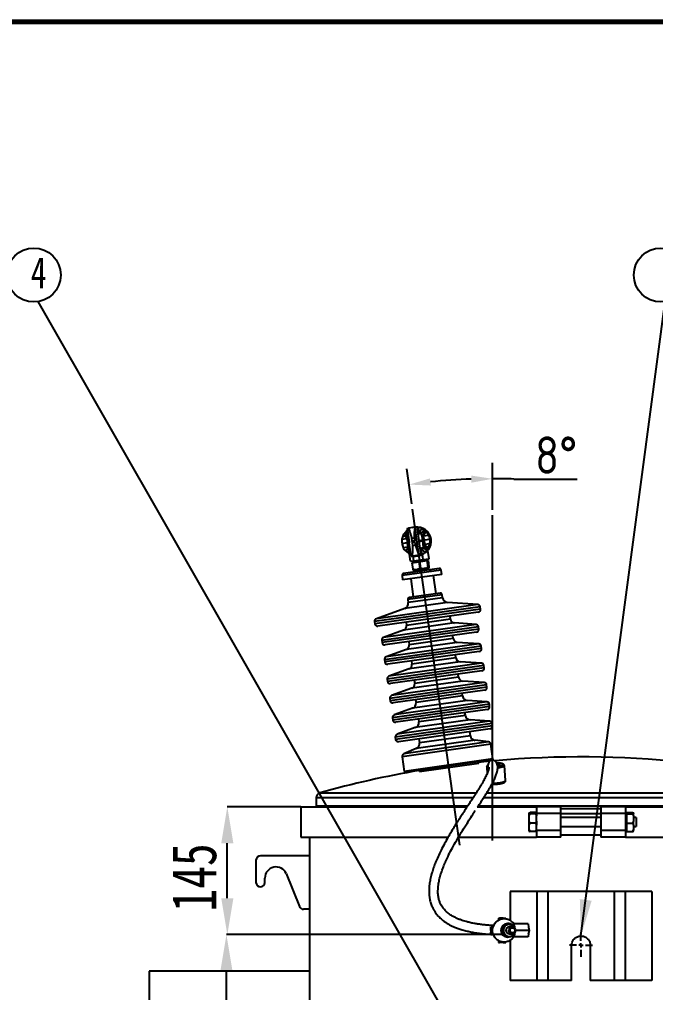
# Model space of a CAD drawing. Header units: millimetres. Extents: x 118006 to 124636, y -130611 to -125922.
# Drawn here: x 120884 to 121599, y -127170 to -126077 of the extents above; entities that cross this region are included whole.
import ezdxf

# ---------------------------------------------------------------- set-up
doc = ezdxf.new("R2010")
doc.units = ezdxf.units.MM
doc.header["$LTSCALE"] = 13
doc.linetypes.add('CENTERX2', pattern=[101.6, 63.5, -12.7, 12.7, -12.7])
for name, color, linetype in [('1', 4, 'Continuous'), ('中心符号线', 7, 'CENTERX2'), ('中心线', 1, 'CENTERX2'), ('几何体', 7, 'Continuous'), ('尺寸', 3, 'Continuous'), ('注释', 2, 'Continuous'), ('草图直线', 1, 'Continuous')]:
    doc.layers.add(name, color=color, linetype=linetype)
doc.layers.add('AM_5', color=3, linetype='Continuous', lineweight=25)
doc.styles.add('SLDTEXTSTYLE0', font='hyswlongfangsong.ttf')
doc.styles.get("Standard").update_dxf_attribs({"font": 'gbenor.shx', "bigfont": 'gbcbig.shx'})
doc.dimstyles.new('SLDDIMSTYLE0', dxfattribs={"dimtxt": 50, "dimasz": 40.8, "dimexe": 0, "dimexo": 0.0625, "dimgap": 12.5, "dimtad": 2, "dimdec": 0, "dimrnd": 1e-09, "dimzin": 12, "dimdsep": 46, "dimtxsty": 'SLDTEXTSTYLE0', "dimsah": 1, "dimcen": 0.09, "dimadec": 0, "dimazin": 3, "dimtfac": 1, "dimtdec": 0, "dimtmove": 0, "dimatfit": 0, "dimfxl": 1, "dimfrac": 2, "dimtolj": 1, "dimtzin": 12, "dimarcsym": 0})
doc.dimstyles.new('SLDDIMSTYLE1', dxfattribs={"dimtxt": 50, "dimasz": 40.8, "dimexe": 0, "dimexo": 0.0625, "dimgap": 12.5, "dimtad": 2, "dimdec": 0, "dimrnd": 1e-09, "dimzin": 12, "dimdsep": 46, "dimtxsty": 'SLDTEXTSTYLE0', "dimsah": 1, "dimcen": 0.09, "dimadec": 0, "dimazin": 3, "dimtfac": 1, "dimtdec": 0, "dimtofl": 0, "dimtmove": 0, "dimatfit": 3, "dimfxl": 1, "dimfrac": 2, "dimtolj": 1, "dimtzin": 12, "dimarcsym": 0})
doc.dimstyles.new('SLDDIMSTYLE2', dxfattribs={"dimtxt": 0.18, "dimasz": 40.8, "dimexe": 0, "dimexo": 0.0625, "dimgap": 0, "dimtad": 0, "dimtih": 1, "dimtoh": 1, "dimdec": 0, "dimrnd": 1e-09, "dimzin": 0, "dimdsep": 46, "dimtxsty": 'Standard', "dimsah": 1, "dimcen": 0.09, "dimadec": 0, "dimazin": 0, "dimtfac": 40.8, "dimtdec": 0, "dimtofl": 0, "dimtmove": 0, "dimatfit": 3, "dimfxl": 1, "dimfrac": 2, "dimtolj": 1, "dimtzin": 0, "dimarcsym": 0})
doc.dimstyles.new('副本 1-15$2', dxfattribs={"dimtxt": 3.5, "dimasz": 2, "dimexe": 1.5, "dimexo": 0.5, "dimgap": 0.5, "dimtad": 1, "dimtoh": 1, "dimdec": 1, "dimdsep": 46, "dimtxsty": 'Standard', "dimcen": 2.5, "dimclrd": 3, "dimclre": 3, "dimclrt": 3, "dimadec": 0, "dimazin": 2, "dimtfac": 1, "dimtdec": 1, "dimtmove": 0, "dimatfit": 2, "dimfxl": 1, "dimarcsym": 0})

# ---------------------------------------------------------------- blocks, each defined once
blk = doc.blocks.new('*D36')
at = {"layer": 'Defpoints', "color": 0, "transparency": 16777216}
for p in [(121117.8, -126961.2), (121200.5, -126961.2), (121428.7, -127104.6)]:
    blk.add_point(p, dxfattribs=at)
at = {"layer": '尺寸', "color": 0, "lineweight": -2, "transparency": 16777216}
for p, q in [((121200.4, -126961.2), (121117.8, -126961.2)), ((121117.8, -127063.8), (121117.8, -127002)), ((121428.7, -127104.6), (121117.8, -127104.6))]:
    blk.add_line(p, q, dxfattribs=at)
at = {"layer": '尺寸', "color": 0, "transparency": 16777216}
for points in [[(121111, -127002), (121124.6, -127002), (121117.8, -126961.2)], [(121111, -127063.8), (121124.6, -127063.8), (121117.8, -127104.6)]]:
    blk.add_solid(points, dxfattribs=at)
at = {"layer": '尺寸', "color": 0, "transparency": 16777216, "insert": (121055.3, -127040.5), "char_height": 50, "attachment_point": 2, "rotation": 90, "style": 'SLDTEXTSTYLE0'}
blk.add_mtext('\\A1;145', dxfattribs=at)
blk = doc.blocks.new('*D37')
at = {"layer": 'Defpoints', "color": 0, "transparency": 16777216}
for p in [(121116.8, -127104.6), (121428.7, -127104.6), (121502, -127792.8)]:
    blk.add_point(p, dxfattribs=at)
at = {"layer": '尺寸', "color": 0, "lineweight": -2, "transparency": 16777216}
for p, q in [((121428.7, -127104.6), (121116.8, -127104.6)), ((121116.8, -127752), (121116.8, -127145.4)), ((121501.9, -127792.8), (121116.8, -127792.8))]:
    blk.add_line(p, q, dxfattribs=at)
at = {"layer": '尺寸', "color": 0, "transparency": 16777216}
for points in [[(121110, -127145.4), (121123.6, -127145.4), (121116.8, -127104.6)], [(121110, -127752), (121123.6, -127752), (121116.8, -127792.8)]]:
    blk.add_solid(points, dxfattribs=at)
at = {"layer": '尺寸', "color": 0, "transparency": 16777216, "insert": (121054.3, -127398.6), "char_height": 50, "attachment_point": 2, "rotation": 90, "style": 'SLDTEXTSTYLE0'}
blk.add_mtext('\\A1;730', dxfattribs=at)
blk = doc.blocks.new('SW_CENTERMARKSYMBOL_2')
at = {"layer": '中心符号线', "color": 0}
for p, q in [((0, 5), (0, 13)), ((-5, 0), (-13, 0)), ((0, 0), (-2.5, 0)), ((0, 0), (0, 2.5)), ((0, 0), (0, -2.5)), ((0, 0), (2.5, 0)), ((5, 0), (13, 0)), ((0, -5), (0, -13))]:
    blk.add_line(p, q, dxfattribs=at)
blk = doc.blocks.new('*D43')
at = {"layer": 'AM_5', "color": 3, "lineweight": -2, "transparency": 16777216}
for p, q in [((121415.8, -126627.9), (121415.8, -126574.9)), ((121325.1, -126621.2), (121319.5, -126581.6)), ((121439.7, -126593.3), (121510.7, -126593.3))]:
    blk.add_line(p, q, dxfattribs=at)
for start, end in [(92.0425, 95.9575), (87.9575, 90)]:
    blk.add_arc((121415.8, -127266.1), 673.3, start, end, dxfattribs=at)
at = {"layer": 'AM_5', "color": 3, "transparency": 16777216}
for points in [[(121346.4, -126600.5), (121345.4, -126592.5), (121322, -126599.4)], [(121391.7, -126589.3), (121391.8, -126597.3), (121415.8, -126592.9)]]:
    blk.add_solid(points, dxfattribs=at)
at = {"layer": 'Defpoints', "color": 0, "transparency": 16777216}
for p in [(121353.2, -126595.8), (121326, -126627.2), (121415.8, -126633.9), (121415.8, -126998.9), (121378.9, -127004.3)]:
    blk.add_point(p, dxfattribs=at)
at = {"layer": 'AM_5', "color": 3, "transparency": 16777216, "insert": (121487.2, -126566.3), "char_height": 42, "attachment_point": 5}
blk.add_mtext('8°', dxfattribs=at)

msp = doc.modelspace()

# ---------------------------------------------------------------- linework, layer by layer
at = {"layer": '1', "color": 0, "lineweight": 40, "const_width": 5.53}
msp.add_lwpolyline([(118416.24, -130437.24), (124478.52, -130437.24), (124478.52, -126079.97), (118416.24, -126079.97), (118416.24, -130437.24)], dxfattribs=at)
at = {"layer": '中心线'}
msp.add_line((121378.94, -127004.25), (121325.95, -126627.18), dxfattribs=at)
at = {"layer": '几何体'}
for p, q in [((121317.98, -126652.84), (121320.86, -126655.04)), ((121318.9, -126651.37), (121320.52, -126652.61)), ((121319.96, -126648.63), (121321.31, -126648.44)), ((121319.96, -126648.63), (121322.08, -126663.76)), ((121328.87, -126647.38), (121321.31, -126648.44)), ((121328.76, -126647.19), (121327.62, -126647.35)), ((121327.62, -126647.35), (121327.64, -126647.55)), ((121328.87, -126647.38), (121330.61, -126647.13)), ((121330.61, -126647.13), (121332.74, -126662.26)), ((121332.1, -126647.46), (121332.93, -126653.42)), ((121336.48, -126648.9), (121333.14, -126653.39)), ((121333.14, -126653.39), (121336.66, -126652.89)), ((121336.66, -126652.89), (121338.89, -126649.9)), ((121337.42, -126652.79), (121336.66, -126652.89)), ((121341.21, -126652.52), (121337.87, -126657.01)), ((121340.24, -126650.94), (121338.02, -126653.93)), ((121313.94, -126660.58), (121319.4, -126659.81)), ((121315.34, -126656.15), (121319.35, -126659.22)), ((121319.93, -126656.47), (121316.97, -126654.21)), ((121319.16, -126656.62), (121321.04, -126656.35)), ((121319.16, -126656.62), (121319.71, -126664.09)), ((121319.71, -126664.09), (121322.08, -126663.76)), ((121320.94, -126655.61), (121319.9, -126655.76)), ((121319.93, -126656.51), (121319.93, -126656.47)), ((121320.95, -126655.1), (121320.32, -126655.19)), ((121322.08, -126663.76), (121322.23, -126664.79)), ((121324.86, -126659.59), (121327.99, -126659.15)), ((121325.56, -126663.05), (121324.86, -126659.59)), ((121328.2, -126662.68), (121325.56, -126663.05)), ((121325.77, -126664.51), (121325.56, -126663.05)), ((121327.99, -126659.15), (121328.2, -126662.68)), ((121328.4, -126664.14), (121328.2, -126662.68)), ((121331.52, -126653.62), (121332.93, -126653.42)), ((121331.7, -126654.85), (121335.8, -126654.28)), ((121332.74, -126662.26), (121337.34, -126661.61)), ((121332.74, -126662.26), (121332.88, -126663.29)), ((121332.88, -126663.29), (121337.48, -126662.65)), ((121332.88, -126663.29), (121335.01, -126678.42)), ((121333.14, -126653.39), (121332.93, -126653.42)), ((121337.34, -126661.61), (121335.8, -126654.28)), ((121337.48, -126662.65), (121337.34, -126661.61)), ((121338.03, -126670.12), (121337.48, -126662.65)), ((121338.02, -126653.93), (121337.87, -126657.01)), ((121337.9, -126657.21), (121337.87, -126657.01)), ((121343.78, -126656.39), (121337.9, -126657.21)), ((121337.9, -126657.21), (121338.89, -126661.92)), ((121345.49, -126661), (121338.89, -126661.92)), ((121338.89, -126661.92), (121339.24, -126666.72)), ((121314.2, -126665.39), (121319.78, -126664.61)), ((121315.27, -126670.09), (121320.73, -126669.32)), ((121317.84, -126673.96), (121320.86, -126669.91)), ((121319.71, -126664.09), (121319.86, -126665.13)), ((121319.86, -126665.13), (121322.23, -126664.79)), ((121319.86, -126665.13), (121321.39, -126672.46)), ((121319.94, -126675.38), (121322.17, -126672.39)), ((121323.46, -126673.51), (121321.3, -126676.42)), ((121321.39, -126672.46), (121323.27, -126672.2)), ((121322.17, -126672.39), (121322.16, -126672.35)), ((121324.36, -126679.92), (121322.23, -126664.79)), ((121322.33, -126673.08), (121323.38, -126672.94)), ((121322.89, -126673.51), (121323.52, -126673.42)), ((121325.77, -126664.51), (121328.4, -126664.14)), ((121326.04, -126668.03), (121325.77, -126664.51)), ((121329.17, -126667.59), (121326.04, -126668.03)), ((121328.4, -126664.14), (121329.17, -126667.59)), ((121333.92, -126670.7), (121338.03, -126670.12)), ((121335.51, -126671.74), (121334.1, -126671.94)), ((121335.51, -126671.74), (121335.71, -126671.71)), ((121336.48, -126678.67), (121335.51, -126671.74)), ((121339.24, -126671.21), (121335.71, -126671.71)), ((121340.16, -126675.11), (121335.71, -126671.71)), ((121345.12, -126665.89), (121339.24, -126666.72)), ((121339.27, -126666.93), (121339.24, -126666.72)), ((121339.24, -126671.21), (121340, -126671.11)), ((121342.2, -126673.48), (121339.24, -126671.21)), ((121343.72, -126670.32), (121339.27, -126666.93)), ((121339.27, -126666.93), (121340.25, -126669.85)), ((121340.25, -126669.85), (121343.22, -126672.11)), ((121344.39, -126682.61), (121343.09, -126673.36)), ((121323.5, -126685.54), (121322.36, -126677.41)), ((121322.58, -126677.58), (121323.8, -126675.94)), ((121323.5, -126685.54), (121327.26, -126685.01)), ((121324.36, -126679.92), (121325.71, -126679.73)), ((121333.27, -126678.67), (121325.71, -126679.73)), ((121326.24, -126685.16), (121326.5, -126686.97)), ((121327.26, -126685.01), (121326.51, -126679.62)), ((121327.1, -126679.99), (121327.03, -126679.54)), ((121327.1, -126679.99), (121336.48, -126678.67)), ((121327.26, -126685.01), (121337.71, -126683.55)), ((121332.11, -126679.29), (121332.04, -126678.84)), ((121332.91, -126686.07), (121342, -126684.79)), ((121333.27, -126678.67), (121335.01, -126678.42)), ((121337.71, -126683.55), (121336.85, -126677.44)), ((121337.71, -126683.55), (121344.39, -126682.61)), ((121341.91, -126684.81), (121341.65, -126682.99)), ((121342, -126684.79), (121343.29, -126684.61)), ((121342, -126684.79), (121343.03, -126692.12)), ((121343.29, -126684.61), (121344.32, -126691.93)), ((121357.91, -126695.31), (121314, -126701.48)), ((121355.66, -126693.62), (121315.7, -126699.23)), ((121325.11, -126687.17), (121332.91, -126686.07)), ((121325.11, -126687.17), (121326.14, -126694.49)), ((121326.76, -126695.42), (121327.29, -126695.75)), ((121343.56, -126693.46), (121327.29, -126695.75)), ((121332.91, -126686.07), (121333.94, -126693.39)), ((121343.56, -126693.46), (121343.98, -126693)), ((121358.62, -126700.36), (121357.91, -126695.31)), ((121314, -126701.48), (121314.71, -126706.53)), ((121358.62, -126700.36), (121314.71, -126706.53)), ((121323.83, -126705.25), (121326.68, -126725.58)), ((121352.37, -126721.97), (121349.51, -126701.64)), ((121359, -126723.05), (121320.61, -126728.45)), ((121320.61, -126728.45), (121321.1, -126731.95)), ((121359.49, -126726.55), (121321.1, -126731.95)), ((121356.74, -126721.36), (121322.31, -126726.2)), ((121359.49, -126726.55), (121359, -126723.05)), ((121401.77, -126736.64), (121283.23, -126753.3)), ((121402.13, -126739.15), (121283.59, -126755.8)), ((121399.02, -126734.07), (121285.17, -126750.07)), ((121317.22, -126738.4), (121285.17, -126750.07)), ((121365, -126731.69), (121317.22, -126738.4)), ((121399.02, -126734.07), (121365, -126731.69)), ((121402.13, -126739.15), (121401.77, -126736.64)), ((121399.58, -126742.53), (121286.97, -126758.35)), ((121368.47, -126750.53), (121319.08, -126757.47)), ((121368.47, -126750.53), (121367.97, -126746.97)), ((121283.23, -126753.3), (121283.59, -126755.8)), ((121399.89, -126759.06), (121291.23, -126774.34)), ((121400.24, -126761.57), (121291.58, -126776.84)), ((121397.13, -126756.5), (121293.17, -126771.11)), ((121373.06, -126754.81), (121315.84, -126762.85)), ((121318.58, -126753.91), (121319.08, -126757.47)), ((121397.13, -126756.5), (121373.06, -126754.81)), ((121400.24, -126761.57), (121399.89, -126759.06)), ((121315.84, -126762.85), (121293.17, -126771.11)), ((121397.69, -126764.95), (121294.96, -126779.39)), ((121371.52, -126772.26), (121322.13, -126779.2)), ((121371.52, -126772.26), (121371.02, -126768.7)), ((121291.23, -126774.34), (121291.58, -126776.84)), ((121402.94, -126780.8), (121294.28, -126796.07)), ((121403.3, -126783.3), (121294.63, -126798.58)), ((121400.19, -126778.23), (121296.22, -126792.84)), ((121376.11, -126776.54), (121318.9, -126784.59)), ((121321.63, -126775.64), (121322.13, -126779.2)), ((121400.19, -126778.23), (121376.11, -126776.54)), ((121403.3, -126783.3), (121402.94, -126780.8)), ((121318.9, -126784.59), (121296.22, -126792.84)), ((121400.75, -126786.68), (121298.01, -126801.12)), ((121374.58, -126794), (121325.19, -126800.94)), ((121374.58, -126794), (121374.08, -126790.43)), ((121294.28, -126796.07), (121294.63, -126798.58)), ((121406, -126802.53), (121297.34, -126817.8)), ((121406.35, -126805.04), (121297.69, -126820.31)), ((121403.24, -126799.96), (121299.28, -126814.57)), ((121379.17, -126798.28), (121321.95, -126806.32)), ((121324.69, -126797.37), (121325.19, -126800.94)), ((121403.24, -126799.96), (121379.17, -126798.28)), ((121406.35, -126805.04), (121406, -126802.53)), ((121321.95, -126806.32), (121299.28, -126814.57)), ((121403.8, -126808.42), (121301.07, -126822.85)), ((121377.63, -126815.73), (121328.24, -126822.67)), ((121377.63, -126815.73), (121377.13, -126812.16)), ((121297.34, -126817.8), (121297.69, -126820.31)), ((121409.05, -126824.26), (121300.39, -126839.53)), ((121409.4, -126826.77), (121300.74, -126842.04)), ((121406.3, -126821.69), (121302.33, -126836.3)), ((121382.22, -126820.01), (121325.01, -126828.05)), ((121327.74, -126819.11), (121328.24, -126822.67)), ((121406.3, -126821.69), (121382.22, -126820.01)), ((121409.4, -126826.77), (121409.05, -126824.26)), ((121325.01, -126828.05), (121302.33, -126836.3)), ((121406.86, -126830.15), (121304.12, -126844.59)), ((121382.1, -126836.77), (121329.74, -126844.12)), ((121382.1, -126836.77), (121381.67, -126833.69)), ((121300.39, -126839.53), (121300.74, -126842.04)), ((121412.11, -126845.99), (121303.44, -126861.26)), ((121412.46, -126848.5), (121303.8, -126863.77)), ((121409.35, -126843.42), (121305.38, -126858.04)), ((121387.61, -126841.9), (121325.86, -126850.58)), ((121329.31, -126841.05), (121329.74, -126844.12)), ((121409.35, -126843.42), (121387.61, -126841.9)), ((121412.46, -126848.5), (121412.11, -126845.99)), ((121325.86, -126850.58), (121305.38, -126858.04)), ((121409.91, -126851.88), (121307.18, -126866.32)), ((121385.15, -126858.5), (121332.8, -126865.86)), ((121385.15, -126858.5), (121384.72, -126855.42)), ((121303.44, -126861.26), (121303.8, -126863.77)), ((121415.16, -126867.73), (121306.5, -126883)), ((121415.51, -126870.23), (121306.85, -126885.5)), ((121412.41, -126865.16), (121308.44, -126879.77)), ((121390.66, -126863.64), (121328.92, -126872.31)), ((121332.37, -126862.78), (121332.8, -126865.86)), ((121412.41, -126865.16), (121390.66, -126863.64)), ((121415.51, -126870.23), (121415.16, -126867.73)), ((121328.92, -126872.31), (121308.44, -126879.77)), ((121412.97, -126873.61), (121310.23, -126888.05)), ((121390.9, -126881.43), (121333.6, -126889.48)), ((121390.9, -126881.43), (121390.25, -126876.81)), ((121306.5, -126883), (121306.85, -126885.5)), ((121413.89, -126890.96), (121314.12, -126904.98)), ((121411.29, -126888.41), (121315.92, -126901.81)), ((121396.09, -126886.54), (121330.01, -126895.83)), ((121332.95, -126884.86), (121333.6, -126889.48)), ((121411.29, -126888.41), (121396.09, -126886.54)), ((121416.2, -126907.37), (121413.89, -126890.96)), ((121330.01, -126895.83), (121315.92, -126901.81)), ((121314.12, -126904.98), (121316.43, -126921.39)), ((121416.2, -126907.37), (121316.43, -126921.39)), ((121415.35, -126908.49), (121317.55, -126922.24)), ((121400.13, -126912.53), (121333.77, -126921.85)), ((121412.58, -126910.01), (121399.73, -126911.3)), ((121430.36, -126931.48), (121429.04, -126914.95)), ((121409.1, -126916.54), (121409.68, -126923.8)), ((121221.87, -126945.44), (121397.39, -126945.44)), ((121409.2, -126945.44), (121808.11, -126945.44)), ((121217.49, -126951.21), (121217.49, -126960.17)), ((121393.67, -126951.21), (121217.49, -126951.21)), ((121812.49, -126951.21), (121405.58, -126951.21)), ((121200.49, -126961.17), (121200.49, -126995.17)), ((121200.49, -126961.17), (121387.14, -126961.17)), ((121217.49, -126960.17), (121387.79, -126960.17)), ((121398.57, -126961.17), (121464.99, -126961.17)), ((121399.78, -126960.17), (121812.49, -126960.17)), ((121456.99, -126967.82), (121457.99, -126967.5)), ((121456.99, -126968.7), (121456.99, -126967.82)), ((121457.99, -126969.02), (121456.99, -126968.7)), ((121456.99, -126971.26), (121456.99, -126968.7)), ((121456.99, -126971.26), (121457.99, -126969.02)), ((121463.99, -126967.5), (121457.99, -126967.5)), ((121463.99, -126969.02), (121457.99, -126969.02)), ((121463.99, -126967.5), (121464.99, -126967.82)), ((121464.99, -126968.7), (121463.99, -126969.02)), ((121463.99, -126969.02), (121464.99, -126971.26)), ((121492.49, -126961.17), (121464.99, -126961.17)), ((121464.99, -126961.17), (121464.99, -126968.34)), ((121464.99, -126968.7), (121464.99, -126968.34)), ((121492.49, -126968.51), (121464.99, -126968.51)), ((121464.99, -126968.7), (121464.99, -126971.26)), ((121492.49, -126968.51), (121492.49, -126961.17)), ((121492.49, -126963.17), (121537.49, -126963.17)), ((121492.49, -126987.84), (121492.49, -126968.51)), ((121537.49, -126969.17), (121492.49, -126969.17)), ((121564.99, -126961.17), (121537.49, -126961.17)), ((121537.49, -126961.17), (121537.49, -126968.51)), ((121537.49, -126968.51), (121537.49, -126987.84)), ((121564.99, -126968.51), (121537.49, -126968.51)), ((121564.99, -126961.17), (121564.99, -126968.51)), ((121564.99, -126961.17), (121829.49, -126961.17)), ((121564.99, -126968.51), (121564.99, -126987.84)), ((121565.99, -126967.82), (121566.99, -126967.5)), ((121565.99, -126967.82), (121565.99, -126968.7)), ((121566.99, -126969.02), (121565.99, -126968.7)), ((121565.99, -126971.26), (121565.99, -126968.7)), ((121565.99, -126971.26), (121566.99, -126969.02)), ((121566.99, -126967.5), (121572.99, -126967.5)), ((121566.99, -126969.02), (121572.99, -126969.02)), ((121572.99, -126967.5), (121573.99, -126967.82)), ((121573.99, -126968.7), (121572.99, -126969.02)), ((121572.99, -126969.02), (121573.99, -126971.26)), ((121573.99, -126967.82), (121573.99, -126968.7)), ((121573.99, -126971.26), (121573.99, -126968.7)), ((121456.99, -126977.45), (121456.99, -126971.26)), ((121457.99, -126979.69), (121456.99, -126977.45)), ((121456.99, -126981.61), (121456.99, -126977.45)), ((121456.99, -126981.61), (121457.99, -126979.69)), ((121463.99, -126979.69), (121457.99, -126979.69)), ((121464.99, -126977.45), (121463.99, -126979.69)), ((121463.99, -126979.69), (121464.99, -126981.61)), ((121464.99, -126977.45), (121464.99, -126971.26)), ((121464.99, -126977.45), (121464.99, -126981.61)), ((121537.49, -126973.17), (121492.49, -126973.17)), ((121565.99, -126973.17), (121564.99, -126973.17)), ((121565.99, -126971.26), (121565.99, -126977.45)), ((121566.99, -126979.69), (121565.99, -126977.45)), ((121565.99, -126981.61), (121565.99, -126977.45)), ((121565.99, -126981.61), (121566.99, -126979.69)), ((121566.99, -126979.69), (121572.99, -126979.69)), ((121573.99, -126977.45), (121572.99, -126979.69)), ((121572.99, -126979.69), (121573.99, -126981.61)), ((121573.99, -126971.26), (121573.99, -126977.45)), ((121576.99, -126973.17), (121573.99, -126973.17)), ((121573.99, -126981.61), (121573.99, -126977.45)), ((121576.99, -126973.17), (121576.99, -126983.17)), ((121456.99, -126986.93), (121456.99, -126981.61)), ((121457.99, -126988.85), (121456.99, -126986.93)), ((121456.99, -126988.53), (121456.99, -126986.93)), ((121456.99, -126988.53), (121457.99, -126988.85)), ((121463.99, -126988.85), (121457.99, -126988.85)), ((121464.99, -126986.93), (121463.99, -126988.85)), ((121463.99, -126988.85), (121464.99, -126988.53)), ((121464.99, -126986.93), (121464.99, -126981.61)), ((121464.99, -126986.93), (121464.99, -126988.53)), ((121492.49, -126987.84), (121464.99, -126987.84)), ((121464.99, -126988.53), (121464.99, -126995.17)), ((121492.49, -126983.17), (121537.49, -126983.17)), ((121492.49, -126995.17), (121492.49, -126987.84)), ((121564.99, -126987.84), (121537.49, -126987.84)), ((121537.49, -126987.84), (121537.49, -126995.17)), ((121564.99, -126983.17), (121565.99, -126983.17)), ((121564.99, -126987.84), (121564.99, -126995.17)), ((121565.99, -126981.61), (121565.99, -126986.93)), ((121566.99, -126988.85), (121565.99, -126986.93)), ((121565.99, -126988.53), (121565.99, -126986.93)), ((121565.99, -126988.53), (121566.99, -126988.85)), ((121566.99, -126988.85), (121572.99, -126988.85)), ((121573.99, -126986.93), (121572.99, -126988.85)), ((121572.99, -126988.85), (121573.99, -126988.53)), ((121573.99, -126981.61), (121573.99, -126986.93)), ((121573.99, -126983.17), (121576.99, -126983.17)), ((121573.99, -126988.53), (121573.99, -126986.93)), ((121200.49, -126995.17), (121365.81, -126995.17)), ((121209.99, -126995.17), (121209.99, -127016.17)), ((121377.42, -126995.17), (121464.99, -126995.17)), ((121492.49, -126995.17), (121464.99, -126995.17)), ((121492.49, -126992.71), (121537.49, -126992.71)), ((121564.99, -126995.17), (121537.49, -126995.17)), ((121564.99, -126995.17), (121829.49, -126995.17)), ((121149.99, -127021.17), (121149.99, -127046.17)), ((121209.99, -127016.17), (121154.99, -127016.17)), ((121209.99, -127016.17), (121209.99, -127076.17)), ((121159.99, -127046.17), (121159.99, -127041.17)), ((121183.96, -127036.19), (121198.73, -127073.03)), ((121435.54, -127056.17), (121435.54, -127088.93)), ((121465.49, -127056.17), (121435.54, -127056.17)), ((121465.49, -127056.17), (121465.49, -127156.17)), ((121477.68, -127056.17), (121465.49, -127056.17)), ((121477.68, -127056.17), (121477.68, -127156.17)), ((121552.31, -127056.17), (121477.68, -127056.17)), ((121552.31, -127056.17), (121552.31, -127156.17)), ((121564.5, -127056.17), (121552.31, -127056.17)), ((121564.5, -127056.17), (121564.5, -127156.17)), ((121594.45, -127056.17), (121564.5, -127056.17)), ((121594.45, -127056.17), (121594.45, -127156.17)), ((121209.99, -127076.17), (121203.37, -127076.17)), ((121209.99, -127076.17), (121209.99, -127888.67)), ((121422.24, -127086.17), (121422.24, -127088.79)), ((121422.24, -127086.17), (121423.31, -127086.17)), ((121423.31, -127086.17), (121423.31, -127088.24)), ((121423.31, -127086.17), (121423.65, -127086.17)), ((121427.78, -127086.17), (121423.65, -127086.17)), ((121423.65, -127088.08), (121423.65, -127086.17)), ((121427.78, -127086.17), (121427.78, -127087.12)), ((121427.78, -127086.17), (121430.74, -127086.17)), ((121430.74, -127086.17), (121430.74, -127087.23)), ((121413.6, -127097.92), (121413.6, -127096.22)), ((121413.6, -127096.22), (121413.94, -127096.22)), ((121413.89, -127099.89), (121413.6, -127097.92)), ((121413.89, -127099.89), (121413.6, -127101.87)), ((121414.53, -127099.89), (121413.94, -127096.22)), ((121413.94, -127096.22), (121416.11, -127096.22)), ((121414.53, -127099.89), (121413.94, -127103.56)), ((121414.53, -127099.89), (121415.69, -127099.89)), ((121425.8, -127099.89), (121426.73, -127101.97)), ((121426.76, -127099.89), (121425.8, -127099.89)), ((121428.15, -127095.26), (121426.73, -127097.81)), ((121426.76, -127099.89), (121428.15, -127097.81)), ((121429.54, -127093.18), (121428.15, -127095.26)), ((121429.57, -127095.26), (121428.15, -127097.81)), ((121430.5, -127093.18), (121429.54, -127093.18)), ((121430.5, -127093.18), (121433.05, -127093.18)), ((121433.05, -127092.15), (121432.63, -127092.15)), ((121435.89, -127093.18), (121433.05, -127093.18)), ((121437.78, -127096.07), (121434.47, -127096.07)), ((121437.99, -127093.18), (121439.37, -127095.26)), ((121455.61, -127092.61), (121438.77, -127092.61)), ((121440.55, -127097.37), (121439.37, -127095.26)), ((121456.7, -127099.89), (121441.73, -127099.89)), ((121455.61, -127092.61), (121456.16, -127096.25)), ((121456.18, -127096.39), (121456.14, -127096.12)), ((121456.16, -127096.25), (121456.7, -127099.89)), ((121456.7, -127099.89), (121456.16, -127103.53)), ((121413.6, -127103.56), (121413.6, -127101.87)), ((121413.94, -127103.56), (121413.6, -127103.56)), ((121416.11, -127103.56), (121413.94, -127103.56)), ((121422.24, -127110.99), (121422.24, -127113.61)), ((121423.31, -127111.56), (121423.31, -127113.61)), ((121423.65, -127113.61), (121423.65, -127111.68)), ((121426.73, -127101.97), (121428.15, -127104.52)), ((121428.15, -127101.97), (121429.57, -127104.52)), ((121430.5, -127106.6), (121429.54, -127106.6)), ((121430.5, -127106.6), (121429.57, -127104.52)), ((121432.63, -127107.64), (121433.05, -127107.64)), ((121433.05, -127106.6), (121435.89, -127106.6)), ((121434.47, -127103.71), (121437.78, -127103.71)), ((121435.54, -127110.88), (121435.54, -127156.17)), ((121437.99, -127106.6), (121435.89, -127106.6)), ((121455.61, -127107.17), (121438.77, -127107.17)), ((121439.37, -127104.52), (121440.55, -127102.41)), ((121456.16, -127103.53), (121455.61, -127107.17)), ((121456.14, -127103.66), (121456.18, -127103.4)), ((121422.24, -127113.61), (121423.31, -127113.61)), ((121423.31, -127113.61), (121423.65, -127113.61)), ((121427.78, -127113.61), (121423.65, -127113.61)), ((121427.78, -127112.65), (121427.78, -127113.61)), ((121427.78, -127113.61), (121430.74, -127113.61)), ((121430.74, -127112.53), (121430.74, -127113.61)), ((121504.49, -127156.17), (121504.49, -127116.67)), ((121525.49, -127116.67), (121525.49, -127156.17)), ((121209.99, -127145.58), (121029.99, -127145.58)), ((121029.99, -127145.58), (121029.99, -127752.58)), ((121465.49, -127156.17), (121435.54, -127156.17)), ((121477.68, -127156.17), (121465.49, -127156.17)), ((121504.49, -127156.17), (121477.68, -127156.17)), ((121552.31, -127156.17), (121525.49, -127156.17)), ((121564.5, -127156.17), (121552.31, -127156.17)), ((121594.45, -127156.17), (121564.5, -127156.17))]:
    msp.add_line(p, q, dxfattribs=at)
at = {"layer": '几何体', "flags": 128}
for points in [[(121410.93, -126914.3), (121410.9, -126914.32), (121410.53, -126914.73), (121410.52, -126915.12), (121410.89, -126915.48), (121411.43, -126915.72)], [(121421.53, -126915.87), (121422.39, -126915.73), (121423.93, -126915.42), (121425.25, -126915.06), (121426.29, -126914.66), (121427.01, -126914.25), (121427.38, -126913.84), (121427.38, -126913.45), (121427.01, -126913.1), (121426.29, -126912.8), (121425.25, -126912.56), (121423.94, -126912.4), (121422.41, -126912.32), (121420.72, -126912.33)], [(121421.45, -126915.05), (121422.34, -126914.83), (121423.2, -126914.54), (121423.75, -126914.22), (121423.94, -126913.91), (121423.76, -126913.63), (121423.23, -126913.4), (121422.37, -126913.23), (121421.27, -126913.14), (121421, -126913.13)], [(121429.04, -126914.95), (121428.91, -126915.35), (121428.42, -126915.79), (121427.6, -126916.23), (121426.47, -126916.65), (121425.08, -126917.04), (121423.46, -126917.38), (121421.69, -126917.66), (121421.55, -126917.68)], [(121415.48, -126934.57), (121415.65, -126934.57), (121417.4, -126934.6), (121419.25, -126934.55), (121421.14, -126934.41), (121423.01, -126934.2), (121424.79, -126933.92), (121426.4, -126933.57), (121427.8, -126933.19), (121428.93, -126932.76), (121429.75, -126932.33), (121430.23, -126931.89), (121430.36, -126931.48)], [(121217.49, -126960.17), (121217.43, -126960.76), (121217.32, -126961.17)], [(121436.57, -127106.73), (121435.44, -127107.23), (121433.86, -127107.59), (121432.24, -127107.59), (121430.66, -127107.23), (121429.19, -127106.53), (121427.91, -127105.52), (121426.86, -127104.24), (121426.1, -127102.76), (121425.67, -127101.15), (121425.58, -127099.47), (121425.84, -127097.82), (121426.44, -127096.26), (121427.35, -127094.88), (121428.52, -127093.73), (121429.91, -127092.86), (121431.44, -127092.33), (121433.05, -127092.15), (121433.05, -127092.15)], [(121437.78, -127096.07), (121438.92, -127096.26), (121439.95, -127096.8), (121440.76, -127097.65), (121441.29, -127098.71), (121441.47, -127099.89), (121441.29, -127101.07), (121440.76, -127102.14), (121439.95, -127102.98), (121438.92, -127103.52), (121437.78, -127103.71), (121436.64, -127103.52), (121435.61, -127102.98), (121434.79, -127102.14), (121434.27, -127101.07), (121434.09, -127099.89), (121434.27, -127098.71), (121434.79, -127097.65), (121435.61, -127096.8), (121436.64, -127096.26), (121437.78, -127096.07)], [(121438.08, -127097.04), (121439.07, -127097.23), (121439.93, -127097.79), (121440.54, -127098.62), (121440.82, -127099.63), (121440.73, -127100.67), (121440.28, -127101.61), (121439.53, -127102.32), (121438.58, -127102.7), (121437.57, -127102.7), (121436.63, -127102.32), (121435.88, -127101.61), (121435.43, -127100.67), (121435.34, -127099.63), (121435.61, -127098.62), (121436.22, -127097.79), (121437.08, -127097.23), (121438.08, -127097.04)]]:
    msp.add_lwpolyline(points, dxfattribs=at)
at = {"layer": '几何体'}
for centre, radius, start, end in [((121329.55, -126662.98), 15.76, 126.42285, 132.53893), ((121330.93, -126662.74), 15.7, 52.54739, 97.92831), ((121329.45, -126662.95), 15.71, 63.44998, 80.31818), ((121330.66, -126663.08), 16.14, 323.48228, 52.51772), ((121329.23, -126663.25), 16.09, 25.23602, 41.83813), ((121329.82, -126663.16), 16.09, 154.16187, 170.76398), ((121329.83, -126663.23), 16.09, 205.23602, 221.83813), ((121330.88, -126663.21), 15.88, 320.24678, 323.36959), ((121329.24, -126663.31), 16.09, 334.16187, 350.76398), ((121329.62, -126663.48), 15.75, 243.46075, 249.57747), ((121329.53, -126663.53), 15.72, 297.7413, 312.54723), ((121324.6, -126694.96), 2.99, 278, 345.31104), ((121345.93, -126691.96), 2.99, 210.68896, 278), ((121355.94, -126695.59), 2, 8, 98), ((121315.98, -126701.21), 2, 98, 188), ((121322.59, -126728.17), 2, 98, 188), ((121357.02, -126723.33), 2, 8, 98), ((121365.42, -126725.72), 5.99, 188, 266), ((121315.17, -126732.78), 5.99, 290, 8), ((121398.81, -126737.05), 2.99, 8, 86), ((121399.16, -126739.56), 2.99, 278, 8), ((121286.2, -126752.88), 2.99, 110, 188), ((121373.41, -126749.84), 4.99, 188, 266), ((121286.55, -126755.39), 2.99, 188, 278), ((121314.14, -126758.17), 4.99, 290, 8), ((121396.93, -126759.48), 2.99, 8, 86), ((121397.28, -126761.99), 2.99, 278, 8), ((121294.19, -126773.92), 2.99, 110, 188), ((121376.46, -126771.57), 4.99, 188, 266), ((121294.54, -126776.43), 2.99, 188, 278), ((121317.19, -126779.9), 4.99, 290, 8), ((121399.98, -126781.21), 2.99, 8, 86), ((121400.33, -126783.72), 2.99, 278, 8), ((121297.25, -126795.65), 2.99, 110, 188), ((121379.52, -126793.3), 4.99, 188, 266), ((121297.6, -126798.16), 2.99, 188, 278), ((121320.25, -126801.63), 4.99, 290, 8), ((121403.03, -126802.95), 2.99, 8, 86), ((121403.39, -126805.45), 2.99, 278, 8), ((121300.3, -126817.38), 2.99, 110, 188), ((121382.57, -126815.03), 4.99, 188, 266), ((121300.65, -126819.89), 2.99, 188, 278), ((121323.3, -126823.36), 4.99, 290, 8), ((121406.09, -126824.68), 2.99, 8, 86), ((121406.44, -126827.18), 2.99, 278, 8), ((121303.35, -126839.12), 2.99, 110, 188), ((121388.03, -126835.93), 5.99, 188, 266), ((121303.71, -126841.62), 2.99, 188, 278), ((121323.82, -126844.96), 5.99, 290, 8), ((121409.14, -126846.41), 2.99, 8, 86), ((121409.49, -126848.92), 2.99, 278, 8), ((121306.41, -126860.85), 2.99, 110, 188), ((121391.08, -126857.67), 5.99, 188, 266), ((121306.76, -126863.36), 2.99, 188, 278), ((121326.87, -126866.69), 5.99, 290, 8), ((121412.2, -126868.14), 2.99, 8, 86), ((121412.55, -126870.65), 2.99, 278, 8), ((121309.46, -126882.58), 2.99, 110, 188), ((121396.82, -126880.6), 5.99, 188, 263), ((121309.81, -126885.09), 2.99, 188, 278), ((121327.67, -126890.32), 5.99, 293, 8), ((121410.93, -126891.38), 2.99, 8, 83), ((121317.08, -126904.56), 2.99, 113, 188), ((121415.88, -126913.79), 5.03, 90.69771, 183.90234), ((121415.21, -126907.51), 0.998, 278, 8), ((121415.94, -126913.63), 4.87, 29.60287, 91.43987), ((121514.99, -127992.26), 1087.09, 83.91322, 95.09362), ((121514.99, -127992.26), 1087.09, 99.61659, 105.64256), ((121317.42, -126921.25), 0.998, 188, 278), ((121411.43, -126914.89), 2.85, 215.46207, 270.76754), ((121223.49, -126951.21), 6, 105.64256, 180), ((121154.99, -127021.17), 5, 90, 180), ((121172.49, -127041.17), 12.5, 23.48284, 180), ((121154.99, -127046.17), 5, 180, 0), ((121203.37, -127071.17), 5, 201.85437, 270), ((121432.84, -127099.89), 7.75, 91.51712, 268.48288), ((121434.94, -127099.89), 7.1, 162.97171, 197.02829), ((121434.53, -127099.6), 6.59, 102.95937, 138.77558), ((121434.57, -127099.89), 3.82, 91.44046, 268.55954), ((121433.04, -127099.44), 7.29, 60.56225, 89.9301), ((121434.42, -127099.6), 6.59, 41.22442, 77.04063), ((121434.53, -127100.18), 6.59, 221.22442, 257.04063), ((121434.42, -127100.18), 6.59, 282.95937, 318.77558)]:
    msp.add_arc(centre, radius, start, end, dxfattribs=at)
for centre, major_axis, ratio, start_param, end_param in [((121330.32, -126663.13), (-8.97, 14.06), 0.7360821, 0.2725839, 0.4075813), ((121329.84, -126663.19), (16.69, 2.35), 0.9490795, 1.5707963, 1.7290754), ((121329.84, -126663.19), (-2.23, 15.84), 0.9207482, 6.1249063, 6.2831853), ((121329.84, -126663.19), (-2.23, 15.84), 0.9207482, 5.9784927, 6.0783214), ((121330.32, -126663.13), (19.02, -4.4), 0.7894274, 1.2924319, 1.4274293), ((121330.32, -126663.13), (4.75, 15.98), 0.7360821, 5.6333686, 5.768366), ((121329.84, -126663.19), (12.32, -10.9), 0.9341692, 3.7341542, 4.0388469), ((121330.32, -126663.13), (17.07, 9.48), 0.7894274, 1.9563988, 2.0913961), ((121319.68, -126655.28), (-0.2, 1.4), 0.112773, 3.6820122, 4.3510219), ((121337.77, -126652.74), (-0.2, 1.4), 0.112773, 3.6820122, 4.3510219), ((121329.84, -126663.19), (12.32, -10.9), 0.9341692, 0.8972542, 1.2019469), ((121329.84, -126663.19), (8.84, 13.87), 0.9341692, 5.0812384, 5.3859311), ((121329.84, -126663.19), (8.84, 13.87), 0.9341692, 2.2443384, 2.5490311), ((121330.32, -126663.13), (19.02, -4.4), 0.7894274, 4.1917892, 4.3267866), ((121322.26, -126673.6), (-0.2, 1.4), 0.112773, 5.0737561, 5.7427658), ((121328.07, -126663.44), (20.02, 2.81), 0.791492, 5.0527004, 5.4433175), ((121330.32, -126663.13), (17.07, 9.48), 0.7894274, 4.855756, 4.9907534), ((121340.34, -126671.06), (-0.2, 1.4), 0.112773, 5.0737561, 5.7427658), ((121330.32, -126663.13), (-8.97, 14.06), 0.7360821, 3.656412, 3.7914093), ((121330.32, -126663.13), (4.75, 15.98), 0.7360821, 2.7340113, 2.8690087)]:
    msp.add_ellipse(centre, major_axis=major_axis, ratio=ratio, start_param=start_param, end_param=end_param, dxfattribs=at)
for points, knots in [([(121316.97, -126654.21), (121317.02, -126654.15), (121317.12, -126654.03), (121317.32, -126653.78), (121317.52, -126653.51), (121317.72, -126653.25), (121317.89, -126653), (121317.95, -126652.9), (121317.98, -126652.84)], [0, 0, 0, 0, 0.1638261, 0.3276535, 0.4913934, 0.6548507, 0.8182779, 1, 1, 1, 1]), ([(121321.31, -126648.44), (121321.8, -126649.73), (121323.17, -126653.35), (121324.2, -126657.15), (121324.86, -126659.59)], [0, 0, 0, 0, 0.3585631, 1, 1, 1, 1]), ([(121327.99, -126659.15), (121328.03, -126657.51), (121328.13, -126654.23), (121328.38, -126650.29), (121328.76, -126648.03), (121328.87, -126647.38)], [0, 0, 0, 0, 0.4151672, 0.8312595, 1, 1, 1, 1]), ([(121337.42, -126652.79), (121337.48, -126652.78), (121337.6, -126652.78), (121337.76, -126652.84), (121337.88, -126652.94), (121337.96, -126653.07), (121337.97, -126653.17), (121337.98, -126653.21)], [0, 0, 0, 0, 0.21361354, 0.42787763, 0.62644814, 0.81625066, 1, 1, 1, 1]), ([(121338.89, -126649.9), (121338.96, -126649.94), (121339.1, -126650.01), (121339.37, -126650.18), (121339.64, -126650.38), (121339.9, -126650.58), (121340.12, -126650.79), (121340.2, -126650.88), (121340.24, -126650.94)], [0, 0, 0, 0, 0.1638261, 0.3276535, 0.4913934, 0.6548507, 0.8182779, 1, 1, 1, 1]), ([(121319.9, -126655.76), (121319.9, -126655.7), (121319.9, -126655.59), (121319.96, -126655.43), (121320.06, -126655.31), (121320.18, -126655.22), (121320.27, -126655.2), (121320.32, -126655.19)], [0, 0, 0, 0, 0.2136135, 0.4278776, 0.6264481, 0.8162507, 1, 1, 1, 1]), ([(121322.89, -126673.51), (121322.84, -126673.51), (121322.73, -126673.52), (121322.58, -126673.45), (121322.46, -126673.35), (121322.37, -126673.22), (121322.35, -126673.13), (121322.33, -126673.08)], [0, 0, 0, 0, 0.2136135, 0.4278776, 0.6264481, 0.8162507, 1, 1, 1, 1]), ([(121325.71, -126679.73), (121325.83, -126678.35), (121326.14, -126674.5), (121326.08, -126670.56), (121326.04, -126668.03)], [0, 0, 0, 0, 0.3585631, 1, 1, 1, 1]), ([(121329.17, -126667.59), (121329.67, -126669.15), (121330.66, -126672.28), (121331.99, -126676.01), (121332.98, -126678.07), (121333.27, -126678.67)], [0, 0, 0, 0, 0.41516722, 0.83125949, 1, 1, 1, 1]), ([(121340.42, -126670.54), (121340.42, -126670.6), (121340.43, -126670.71), (121340.38, -126670.87), (121340.27, -126670.99), (121340.14, -126671.07), (121340.05, -126671.1), (121340, -126671.11)], [0, 0, 0, 0, 0.2136135, 0.4278776, 0.6264481, 0.8162507, 1, 1, 1, 1]), ([(121343.22, -126672.11), (121343.19, -126672.16), (121343.15, -126672.27), (121343, -126672.51), (121342.82, -126672.78), (121342.61, -126673.05), (121342.39, -126673.3), (121342.26, -126673.42), (121342.2, -126673.48)], [0, 0, 0, 0, 0.1638261, 0.3276535, 0.4913934, 0.6548507, 0.8182779, 1, 1, 1, 1]), ([(121321.3, -126676.42), (121321.26, -126676.38), (121321.17, -126676.3), (121320.96, -126676.12), (121320.7, -126675.92), (121320.43, -126675.71), (121320.16, -126675.52), (121320.02, -126675.43), (121319.94, -126675.38)], [0, 0, 0, 0, 0.1638261, 0.3276535, 0.4913934, 0.6548507, 0.8182779, 1, 1, 1, 1]), ([(121333.94, -126693.39), (121333.81, -126693.48), (121333.23, -126693.88), (121332.16, -126694.49), (121330.61, -126695.02), (121328.94, -126695.13), (121327.43, -126694.91), (121326.51, -126694.61), (121326.14, -126694.49)], [0, 0, 0, 0, 0.055345, 0.2502873, 0.4448229, 0.6537706, 0.8631568, 1, 1, 1, 1]), ([(121326.14, -126694.49), (121326.27, -126694.74), (121326.5, -126695.19), (121326.69, -126695.34), (121326.78, -126695.4)], [0, 0, 0, 0, 0.549265, 1, 1, 1, 1]), ([(121343.03, -126692.12), (121342.44, -126692.45), (121341.25, -126693.14), (121339.3, -126693.79), (121337.24, -126693.99), (121335.44, -126693.78), (121334.35, -126693.5), (121333.94, -126693.39)], [0, 0, 0, 0, 0.2132445, 0.4314983, 0.6454864, 0.8680422, 1, 1, 1, 1]), ([(121344.32, -126691.93), (121344.26, -126692.2), (121344.16, -126692.73), (121343.92, -126693.14), (121343.62, -126693.09), (121343.31, -126692.68), (121343.1, -126692.27), (121343.03, -126692.12)], [0, 0, 0, 0, 0.2132445, 0.4314983, 0.6454864, 0.8680422, 1, 1, 1, 1]), ([(121400.21, -126912.52), (121400.09, -126912.09), (121399.89, -126911.38), (121399.29, -126910.95), (121399.06, -126910.78)], [0, 0, 0, 0, 0.5998256, 1, 1, 1, 1]), ([(121399.15, -126961.17), (121399.89, -126960.05), (121401.58, -126957.47), (121404.03, -126953.7), (121406.57, -126949.75), (121409.03, -126945.83), (121411.95, -126941.05), (121414.96, -126935.82), (121417.67, -126930.57), (121419.64, -126926.03), (121420.67, -126922.89), (121421.2, -126920.65), (121421.46, -126919.04), (121421.6, -126917.23), (121421.51, -126915.24), (121421.1, -126913.13), (121420.5, -126911.89), (121420.18, -126911.22)], [0, 0, 0, 0, 0.0496841, 0.1139872, 0.1692433, 0.2303681, 0.2974891, 0.401027, 0.4990781, 0.5938427, 0.6882419, 0.7219936, 0.7620425, 0.8090672, 0.8638075, 0.9271243, 1, 1, 1, 1]), ([(121410.9, -126914.13), (121410.62, -126914.27), (121410.12, -126914.53), (121409.58, -126915.04), (121409.22, -126915.64), (121409.04, -126916.2), (121409.12, -126916.49), (121409.13, -126916.54)], [0, 0, 0, 0, 0.3130661, 0.546997, 0.7556338, 0.956794, 1, 1, 1, 1]), ([(121429, -126914.97), (121429, -126914.86), (121429, -126914.5), (121428.71, -126913.96), (121428.24, -126913.47), (121427.64, -126913.1), (121426.8, -126912.78), (121425.65, -126912.52), (121424.21, -126912.35), (121422.68, -126912.27), (121421.52, -126912.27), (121420.89, -126912.28), (121420.79, -126912.29)], [0, 0, 0, 0, 0.0356444, 0.1175544, 0.1974404, 0.288734, 0.4083781, 0.5640512, 0.7098228, 0.848513, 0.9763041, 1, 1, 1, 1]), ([(121333.85, -126919.95), (121333.73, -126920.09), (121333.5, -126920.37), (121333.23, -126920.95), (121333.24, -126921.4), (121333.24, -126921.66)], [0, 0, 0, 0, 0.2859515, 0.59276199, 1, 1, 1, 1]), ([(121411.59, -126916.8), (121411.59, -126916.81), (121411.6, -126916.92), (121411.58, -126917.23), (121411.54, -126917.75), (121411.45, -126918.34), (121411.3, -126919.09), (121411.05, -126920.07), (121410.6, -126921.52), (121409.82, -126923.55), (121408.79, -126925.87), (121407.62, -126928.23), (121406.4, -126930.54), (121405.05, -126932.99), (121403.43, -126935.78), (121401.48, -126939.01), (121399.35, -126942.44), (121397.23, -126945.78), (121395.3, -126948.78), (121393.28, -126951.89), (121390.94, -126955.46), (121388.08, -126959.81), (121384.92, -126964.62), (121381.67, -126969.61), (121378.47, -126974.55), (121375.35, -126979.46), (121372, -126984.84), (121368.43, -126990.74), (121364.56, -126997.39), (121360.69, -127004.43), (121357.02, -127011.61), (121353.8, -127018.53), (121351.2, -127024.79), (121349.01, -127030.74), (121347.17, -127036.68), (121345.74, -127042.59), (121344.76, -127048.56), (121344.28, -127054.63), (121344.47, -127060.54), (121345.34, -127066.05), (121346.68, -127070.74), (121348.38, -127074.78), (121350.17, -127077.99), (121351.86, -127080.48), (121353.48, -127082.53), (121355.1, -127084.35), (121356.88, -127086.12), (121358.84, -127087.84), (121361.06, -127089.58), (121363.68, -127091.38), (121366.59, -127093.11), (121369.8, -127094.77), (121373.28, -127096.33), (121377.31, -127097.88), (121381.95, -127099.38), (121386.92, -127100.69), (121392.21, -127101.83), (121397.82, -127102.79), (121404.07, -127103.61), (121410.36, -127104.23), (121414.58, -127104.45), (121416.47, -127104.55)], [0, 0, 0, 0, 0.0011397, 0.0140722, 0.0247211, 0.0356684, 0.0435907, 0.0518805, 0.0661888, 0.0826182, 0.0990535, 0.1134739, 0.1260368, 0.1383751, 0.1524718, 0.1683959, 0.1851631, 0.2002153, 0.2134053, 0.2248084, 0.2405814, 0.2591589, 0.2797317, 0.3002013, 0.3204375, 0.3403089, 0.3596017, 0.3850696, 0.4103752, 0.4376053, 0.4665818, 0.4920493, 0.5149111, 0.5354161, 0.5561671, 0.5779328, 0.597118, 0.6178081, 0.6400725, 0.6579735, 0.6759951, 0.6918032, 0.705289, 0.7163373, 0.72532, 0.7344242, 0.7439438, 0.7539184, 0.7644667, 0.7766999, 0.7911679, 0.8045572, 0.8197654, 0.8370187, 0.8565872, 0.878783, 0.899543, 0.9226063, 0.9482296, 0.9766954, 1, 1, 1, 1]), ([(121415.01, -126935.63), (121415.26, -126935.65), (121415.97, -126935.73), (121417.32, -126935.77), (121418.98, -126935.74), (121420.44, -126935.66), (121421.31, -126935.57), (121421.62, -126935.53)], [0, 0, 0, 0, 0.1346686, 0.3820374, 0.6254541, 0.8671926, 1, 1, 1, 1]), ([(121421.62, -126935.53), (121421.87, -126935.51), (121422.69, -126935.43), (121424.02, -126935.22), (121425.54, -126934.93), (121426.91, -126934.57), (121428.11, -126934.15), (121429.02, -126933.7), (121429.69, -126933.2), (121430.13, -126932.63), (121430.38, -126932.03), (121430.34, -126931.64), (121430.33, -126931.5)], [0, 0, 0, 0, 0.055936, 0.1805311, 0.3057695, 0.432436, 0.5620566, 0.6983969, 0.8024478, 0.8824227, 0.9582127, 1, 1, 1, 1]), ([(121416.78, -127094.55), (121415.79, -127094.51), (121412.92, -127094.37), (121408.4, -127093.99), (121403.41, -127093.46), (121399, -127092.84), (121394.6, -127092.1), (121390.33, -127091.21), (121386.29, -127090.19), (121382.98, -127089.21), (121379.79, -127088.13), (121376.51, -127086.85), (121373.01, -127085.22), (121369.46, -127083.24), (121365.84, -127080.74), (121362.43, -127077.68), (121359.81, -127074.5), (121357.94, -127071.48), (121356.54, -127068.5), (121355.37, -127064.97), (121354.51, -127060.42), (121354.26, -127054.96), (121354.76, -127049), (121355.85, -127043.19), (121357.3, -127037.68), (121359.06, -127032.31), (121361.12, -127026.9), (121363.57, -127021.2), (121366.73, -127014.52), (121370.69, -127006.92), (121375.43, -126998.52), (121380.55, -126989.98), (121385.57, -126982), (121390.25, -126974.72), (121393.74, -126969.41), (121395.73, -126966.38), (121396.36, -126965.42)], [0, 0, 0, 0, 0.0184844, 0.0533008, 0.0842517, 0.1117105, 0.1360122, 0.1671905, 0.1928066, 0.2135839, 0.2315928, 0.2555222, 0.2792188, 0.3034996, 0.3309006, 0.3603174, 0.3868431, 0.4040888, 0.4218998, 0.4422845, 0.4648426, 0.4954191, 0.526805, 0.555765, 0.5848902, 0.6126622, 0.6409735, 0.6719349, 0.7058245, 0.7521144, 0.8007845, 0.8509026, 0.9019966, 0.943219, 0.9819815, 1, 1, 1, 1]), ([(121428.77, -127087.07), (121428.37, -127087.09), (121427.27, -127087.11), (121425.52, -127087.42), (121423.57, -127088.06), (121421.75, -127088.98), (121420.11, -127090.15), (121418.68, -127091.54), (121417.5, -127093.12), (121416.62, -127094.71), (121416.27, -127095.82), (121416.12, -127096.29)], [0, 0, 0, 0, 0.0729117, 0.1967527, 0.3195347, 0.4409614, 0.5608807, 0.6792238, 0.7960257, 0.9114534, 1, 1, 1, 1]), ([(121439.62, -127092.61), (121439.58, -127092.55), (121439.19, -127091.9), (121438.18, -127090.85), (121436.62, -127089.51), (121434.83, -127088.45), (121432.9, -127087.66), (121430.86, -127087.17), (121429.47, -127087.11), (121428.77, -127087.07)], [0, 0, 0, 0, 0.0172565, 0.1773029, 0.3395601, 0.5034891, 0.6684547, 0.8338194, 1, 1, 1, 1]), ([(121415.69, -127099.89), (121415.68, -127099.27), (121415.65, -127098.01), (121415.96, -127096.82), (121416.11, -127096.22)], [0, 0, 0, 0, 0.4940226, 1, 1, 1, 1]), ([(121416.11, -127103.56), (121415.96, -127102.98), (121415.65, -127101.79), (121415.68, -127100.53), (121415.69, -127099.89)], [0, 0, 0, 0, 0.4939712, 1, 1, 1, 1]), ([(121426.73, -127097.81), (121426.65, -127097.97), (121426.3, -127098.69), (121426.02, -127099.37), (121425.8, -127099.89)], [0, 0, 0, 0, 0.2176056, 1, 1, 1, 1]), ([(121428.15, -127101.97), (121428.05, -127101.81), (121427.6, -127101.09), (121427.13, -127100.42), (121426.76, -127099.89)], [0, 0, 0, 0, 0.2176056, 1, 1, 1, 1]), ([(121429.57, -127095.26), (121429.65, -127095.11), (121430, -127094.39), (121430.28, -127093.71), (121430.5, -127093.18)], [0, 0, 0, 0, 0.2176056, 1, 1, 1, 1]), ([(121435.89, -127093.18), (121436.06, -127093.18), (121436.81, -127093.18), (121437.47, -127093.18), (121437.99, -127093.18)], [0, 0, 0, 0, 0.2176062, 1, 1, 1, 1]), ([(121438.77, -127092.61), (121439.08, -127093.1), (121439.7, -127094.1), (121440.3, -127095.6), (121440.33, -127096.58), (121440.34, -127097)], [0, 0, 0, 0, 0.3533682, 0.7193326, 1, 1, 1, 1]), ([(121416.15, -127103.55), (121416.22, -127103.83), (121416.48, -127104.75), (121417.23, -127106.21), (121418.37, -127107.88), (121419.79, -127109.36), (121421.43, -127110.61), (121423.27, -127111.6), (121425.23, -127112.3), (121427.29, -127112.68), (121429.37, -127112.75), (121431.43, -127112.5), (121433.41, -127111.95), (121435.27, -127111.11), (121436.96, -127110.01), (121438.45, -127108.71), (121439.24, -127107.68), (121439.63, -127107.19)], [0, 0, 0, 0, 0.0289922, 0.0962159, 0.1645433, 0.233935, 0.3042197, 0.3751472, 0.4464397, 0.5178269, 0.5890643, 0.6599403, 0.730228, 0.7997756, 0.868484, 0.9362987, 1, 1, 1, 1]), ([(121428.15, -127104.52), (121428.25, -127104.68), (121428.7, -127105.4), (121429.17, -127106.07), (121429.54, -127106.6)], [0, 0, 0, 0, 0.2176056, 1, 1, 1, 1]), ([(121433.05, -127106.6), (121432.86, -127106.6), (121432.01, -127106.6), (121431.16, -127106.6), (121430.5, -127106.6)], [0, 0, 0, 0, 0.21760625, 1, 1, 1, 1]), ([(121439.37, -127104.52), (121439.27, -127104.68), (121438.82, -127105.4), (121438.35, -127106.07), (121437.99, -127106.6)], [0, 0, 0, 0, 0.2176056, 1, 1, 1, 1]), ([(121440.43, -127102.63), (121440.44, -127102.74), (121440.53, -127103.88), (121439.85, -127105.49), (121439, -127106.81), (121438.77, -127107.17)], [0, 0, 0, 0, 0.0739069, 0.7438423, 1, 1, 1, 1]), ([(121504.49, -127116.67), (121504.61, -127115.5), (121504.84, -127113.14), (121506.64, -127110.01), (121509.29, -127107.62), (121512.61, -127106.24), (121516.2, -127106.04), (121519.63, -127107.03), (121522.56, -127109.1), (121524.63, -127112.03), (121525.43, -127114.72), (121525.48, -127116.28), (121525.49, -127116.67)], [0, 0, 0, 0, 0.1069335, 0.2138515, 0.3211723, 0.4287591, 0.5359101, 0.6426073, 0.7495323, 0.857015, 0.9645214, 1, 1, 1, 1])]:
    msp.add_open_spline(points, degree=3, knots=knots, dxfattribs=at)
at = {"layer": '注释'}
for centre in [(120900.41, -126364.12), (121604.66, -126364.12)]:
    msp.add_circle(centre, 30.27, dxfattribs=at)
at = {"layer": '草图直线'}
msp.add_line((121415.75, -126998.86), (121415.75, -126633.9), dxfattribs=at)

# ---------------------------------------------------------------- block references
at = {"layer": '中心符号线'}
msp.add_blockref('SW_CENTERMARKSYMBOL_2', (121514.99, -127116.67), dxfattribs=at)

# ---------------------------------------------------------------- texts
at = {"layer": '注释', "insert": (120905.85, -126344.18), "char_height": 35, "attachment_point": 2, "style": 'SLDTEXTSTYLE0'}
msp.add_mtext('4', dxfattribs=at)

# ---------------------------------------------------------------- dimensions: what is measured, and where the dimension line sits
at = {"layer": 'AM_5'}
dim = msp.add_angular_dim_2l(base=(121353.17, -126595.77), line1=((121415.75, -126998.86), (121415.75, -126633.9)), line2=((121378.94, -127004.25), (121325.95, -126627.18)), dimstyle='副本 1-15$2', override={"dimscale": 12, "dimpost": '', "dimarcsym": 1}, dxfattribs=at)
dim.commit()
dim.dimension.update_dxf_attribs({"geometry": '*D43', "text_midpoint": (121487.25, -126566.28)})
at = {"layer": '尺寸'}
for base, p1, p2, text, dimstyle, picture, middle in [((121117.85, -126961.17), (121428.73, -127104.56), (121200.49, -126961.17), '145', 'SLDDIMSTYLE1', '*D36', (121117.85, -127040.5)), ((121116.8, -127104.56), (121501.99, -127792.81), (121428.73, -127104.56), '730', 'SLDDIMSTYLE0', '*D37', (121116.8, -127398.57))]:
    dim = msp.add_linear_dim(base=base, p1=p1, p2=p2, angle=90, text=text, dimstyle=dimstyle, dxfattribs=at)
    dim.commit()
    dim.dimension.update_dxf_attribs({"geometry": picture, "text_midpoint": middle, "dimtype": 160})

# ---------------------------------------------------------------- leaders
at = {"layer": '注释'}
for points in [[(121724.93, -127826.17), (120905.34, -126393.99)], [(121514.99, -127106.17), (121609.59, -126393.99)]]:
    msp.add_leader(points, dimstyle='SLDDIMSTYLE2', dxfattribs=at)

doc.saveas('drawing.dxf')
